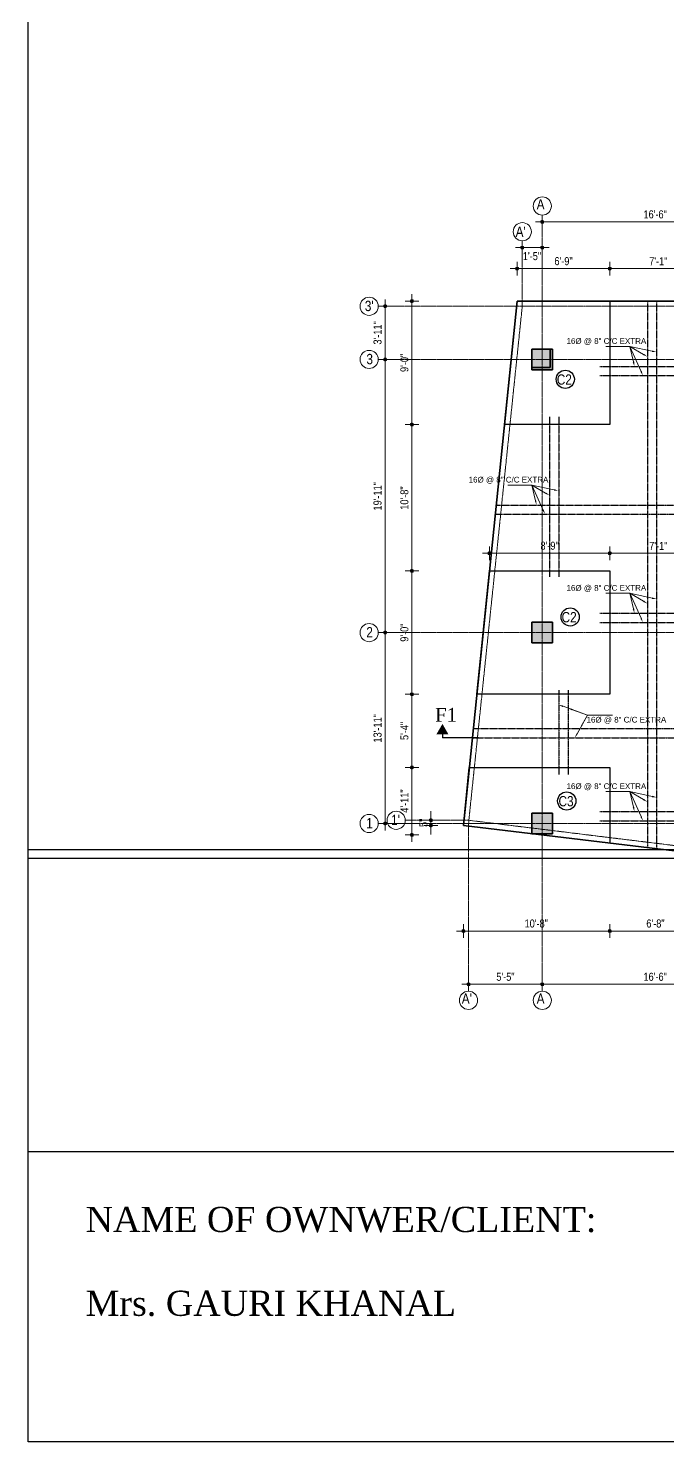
# Model space of a CAD drawing. Header units: inches. Extents: x 57837 to 133168, y 6972 to 27776.
# Drawn here: x 58634 to 59194, y 15631 to 16868 of the extents above; entities that cross this region are included whole.
import ezdxf

# ---------------------------------------------------------------- set-up
doc = ezdxf.new("R2010")
doc.units = ezdxf.units.IN
doc.header["$MEASUREMENT"] = 0
doc.linetypes.add('CENTER', pattern=[2, 1.25, -0.25, 0.25, -0.25])
doc.linetypes.add('CENTER2', pattern=[1.125, 0.75, -0.125, 0.125, -0.125])
for name, color, linetype, lineweight in [('0.15L', 210, 'Continuous', 15), ('CENTER', 9, 'CENTER', 5), ('col', 20, 'Continuous', 35), ('DIM', 2, 'Continuous', 13), ('rod position', 1, 'Continuous', 30)]:
    doc.layers.add(name, color=color, linetype=linetype, lineweight=lineweight)
doc.layers.add('LINE', color=3, linetype='Continuous')
doc.layers.add('text', color=255, linetype='Continuous')
doc.styles.add('Arial', font='arial.ttf', dxfattribs={"height": 6.5})
doc.styles.get("Standard").update_dxf_attribs({"font": 'ARIALN.TTF', "height": 7})
doc.styles.add('style1', font='times.ttf', dxfattribs={"height": 8})

msp = doc.modelspace()

# ---------------------------------------------------------------- hatches: boundary and pattern name
at = {"lineweight": 13}
h = msp.add_hatch(color=256, dxfattribs=at)
edge = h.paths.add_edge_path()
edge.add_arc((59084, 16698.3), 1.42, 0, 360)
h = msp.add_hatch(color=256, dxfattribs=at)
edge = h.paths.add_edge_path()
edge.add_arc((59066.5, 16675.8), 1.42, 0, 360)
h = msp.add_hatch(color=256, dxfattribs=at)
edge = h.paths.add_edge_path()
edge.add_arc((59084, 16675.8), 1.42, 0, 360)
h = msp.add_hatch(color=256, dxfattribs=at)
edge = h.paths.add_edge_path()
edge.add_arc((59062, 16657.4), 1.42, 0, 360)
h = msp.add_hatch(color=256, dxfattribs=at)
edge = h.paths.add_edge_path()
edge.add_arc((59143, 16657.4), 1.42, 0, 360)
h = msp.add_hatch(color=256, dxfattribs=at)
edge = h.paths.add_edge_path()
edge.add_arc((59143, 16657.4), 1.42, 0, 360)
h = msp.add_hatch(color=256, dxfattribs=at)
edge = h.paths.add_edge_path()
edge.add_arc((58946.6, 16624.5), 1.42, 0, 360)
h = msp.add_hatch(color=256, dxfattribs=at)
edge = h.paths.add_edge_path()
edge.add_arc((58970, 16629), 1.42, 0, 360)
h = msp.add_hatch(color=256, dxfattribs=at)
edge = h.paths.add_edge_path()
edge.add_arc((58946.6, 16578), 1.42, 0, 360)
h = msp.add_hatch(color=256, dxfattribs=at)
edge = h.paths.add_edge_path()
edge.add_arc((58946.6, 16578), 1.42, 0, 360)
h = msp.add_hatch(color=256, dxfattribs=at)
edge = h.paths.add_edge_path()
edge.add_arc((58970, 16521), 1.42, 0, 360)
h = msp.add_hatch(color=256, dxfattribs=at)
edge = h.paths.add_edge_path()
edge.add_arc((58970, 16521), 1.42, 0, 360)
h = msp.add_hatch(color=256, dxfattribs=at)
edge = h.paths.add_edge_path()
edge.add_arc((59037.8, 16408.4), 1.42, 0, 360)
h = msp.add_hatch(color=256, dxfattribs=at)
edge = h.paths.add_edge_path()
edge.add_arc((59143, 16408.4), 1.42, 0, 360)
h = msp.add_hatch(color=256, dxfattribs=at)
edge = h.paths.add_edge_path()
edge.add_arc((59143, 16408.4), 1.42, 0, 360)
h = msp.add_hatch(color=256, dxfattribs=at)
edge = h.paths.add_edge_path()
edge.add_arc((58970, 16393), 1.42, 0, 360)
h = msp.add_hatch(color=256, dxfattribs=at)
edge = h.paths.add_edge_path()
edge.add_arc((58970, 16393), 1.42, 0, 360)
h = msp.add_hatch(color=256, dxfattribs=at)
edge = h.paths.add_edge_path()
edge.add_arc((58946.6, 16339), 1.42, 0, 360)
h = msp.add_hatch(color=256, dxfattribs=at)
edge = h.paths.add_edge_path()
edge.add_arc((58946.6, 16339), 1.42, 0, 360)
h = msp.add_hatch(color=256, dxfattribs=at)
edge = h.paths.add_edge_path()
edge.add_arc((58970, 16285), 1.42, 0, 360)
h = msp.add_hatch(color=256, dxfattribs=at)
edge = h.paths.add_edge_path()
edge.add_arc((58970, 16285), 1.42, 0, 360)
h = msp.add_hatch(color=256, dxfattribs=at)
edge = h.paths.add_edge_path()
edge.add_arc((58970, 16221), 1.42, 0, 360)
h = msp.add_hatch(color=256, dxfattribs=at)
edge = h.paths.add_edge_path()
edge.add_arc((58970, 16221), 1.42, 0, 360)
h = msp.add_hatch(color=256, dxfattribs=at)
edge = h.paths.add_edge_path()
edge.add_arc((58986.6, 16174.8), 1.42, 0, 360)
h = msp.add_hatch(color=256, dxfattribs=at)
edge = h.paths.add_edge_path()
edge.add_arc((58946.6, 16172), 1.42, 0, 360)
h = msp.add_hatch(color=256, dxfattribs=at)
edge = h.paths.add_edge_path()
edge.add_arc((58970, 16162), 1.42, 0, 360)
h = msp.add_hatch(color=256, dxfattribs=at)
edge = h.paths.add_edge_path()
edge.add_arc((58986.6, 16170.3), 1.42, 0, 360)
h = msp.add_hatch(color=256, dxfattribs=at)
edge = h.paths.add_edge_path()
edge.add_arc((59015, 16077.9), 1.42, 0, 360)
h = msp.add_hatch(color=256, dxfattribs=at)
edge = h.paths.add_edge_path()
edge.add_arc((59143, 16077.9), 1.42, 0, 360)
h = msp.add_hatch(color=256, dxfattribs=at)
edge = h.paths.add_edge_path()
edge.add_arc((59143, 16077.9), 1.42, 0, 360)
h = msp.add_hatch(color=256, dxfattribs=at)
edge = h.paths.add_edge_path()
edge.add_arc((59019.5, 16031.3), 1.42, 0, 360)
h = msp.add_hatch(color=256, dxfattribs=at)
edge = h.paths.add_edge_path()
edge.add_arc((59084, 16031.3), 1.42, 0, 360)
h = msp.add_hatch(color=256, dxfattribs=at)
edge = h.paths.add_edge_path()
edge.add_arc((59084, 16031.3), 1.42, 0, 360)
at = {"layer": 'col'}
h = msp.add_hatch(color=256, dxfattribs=at)
h.paths.add_polyline_path([(59273, 16569), (59291, 16569), (59291, 16587), (59273, 16587)])
h.paths.add_polyline_path([(59273, 16163), (59291, 16163), (59291, 16181), (59273, 16181)])
h.paths.add_polyline_path([(59075, 16163), (59093, 16163), (59093, 16181), (59075, 16181)])
h.paths.add_polyline_path([(59075, 16569), (59093, 16569), (59093, 16587), (59075, 16587)])
h.paths.add_polyline_path([(59075, 16330), (59093, 16330), (59093, 16348), (59075, 16348)])
h.paths.add_polyline_path([(59273, 16330), (59291, 16330), (59291, 16348), (59273, 16348)])
h.paths.add_polyline_path([(59662.8, 16163), (59680.8, 16163), (59680.8, 16181), (59662.8, 16181)])
h.paths.add_polyline_path([(59679, 16330), (59697, 16330), (59697, 16348), (59679, 16348)])
h.paths.add_polyline_path([(59471.2, 16163), (59489.2, 16163), (59489.2, 16181), (59471.2, 16181)])
h.paths.add_polyline_path([(59471.2, 16330), (59489.2, 16330), (59489.2, 16348), (59471.2, 16348)])
h.paths.add_polyline_path([(59702.2, 16569), (59720.2, 16569), (59720.2, 16587), (59702.2, 16587)])
h.paths.add_polyline_path([(59547.2, 16569), (59565.2, 16569), (59565.2, 16587), (59547.2, 16587)])
h.paths.add_polyline_path([(59471.2, 16569), (59489.2, 16569), (59489.2, 16587), (59471.2, 16587)])

# ---------------------------------------------------------------- linework, layer by layer
at = {"color": 1}
for p, q in [((58634.5, 15631.1), (58634.5, 17738.5)), ((61514.5, 15631.1), (58634.5, 15631.1))]:
    msp.add_line(p, q, dxfattribs=at)
at = {"lineweight": 13}
for p, q in [((59090, 16698.3), (59078, 16698.3)), ((59084, 16692.3), (59084, 16704.3)), ((59072.5, 16675.8), (59060.5, 16675.8)), ((59066.5, 16669.8), (59066.5, 16681.8)), ((59078, 16675.8), (59090, 16675.8)), ((59084, 16681.8), (59084, 16669.8)), ((59068, 16657.4), (59056, 16657.4)), ((59062, 16651.4), (59062, 16663.4)), ((59149, 16657.4), (59137, 16657.4)), ((59137, 16657.4), (59149, 16657.4)), ((59143, 16651.4), (59143, 16663.4)), ((59143, 16663.4), (59143, 16651.4)), ((58970, 16623), (58970, 16635)), ((58940.6, 16624.5), (58952.6, 16624.5)), ((58946.6, 16618.5), (58946.6, 16630.5)), ((58964, 16629), (58976, 16629)), ((58946.6, 16584), (58946.6, 16572)), ((58946.6, 16572), (58946.6, 16584)), ((58952.6, 16578), (58940.6, 16578)), ((58940.6, 16578), (58952.6, 16578)), ((58970, 16527), (58970, 16515)), ((58970, 16515), (58970, 16527)), ((58976, 16521), (58964, 16521)), ((58964, 16521), (58976, 16521)), ((59037.8, 16402.4), (59037.8, 16414.4)), ((59143, 16414.4), (59143, 16402.4)), ((59143, 16402.4), (59143, 16414.4)), ((58970, 16387), (58970, 16399)), ((58970, 16399), (58970, 16387)), ((59043.8, 16408.4), (59031.8, 16408.4)), ((59137, 16408.4), (59149, 16408.4)), ((59149, 16408.4), (59137, 16408.4)), ((58964, 16393), (58976, 16393)), ((58976, 16393), (58964, 16393)), ((58940.6, 16339), (58952.6, 16339)), ((58952.6, 16339), (58940.6, 16339)), ((58946.6, 16333), (58946.6, 16345)), ((58946.6, 16345), (58946.6, 16333)), ((58970, 16291), (58970, 16279)), ((58970, 16279), (58970, 16291)), ((58976, 16285), (58964, 16285)), ((58964, 16285), (58976, 16285)), ((58970, 16227), (58970, 16215)), ((58970, 16215), (58970, 16227)), ((58976, 16221), (58964, 16221)), ((58964, 16221), (58976, 16221)), ((58946.6, 16178), (58946.6, 16166)), ((58986.6, 16180.8), (58986.6, 16168.8)), ((58986.6, 16164.3), (58986.6, 16176.3)), ((58952.6, 16172), (58940.6, 16172)), ((58970, 16168), (58970, 16156)), ((58992.6, 16174.8), (58980.6, 16174.8)), ((58980.6, 16170.3), (58992.6, 16170.3)), ((58976, 16162), (58964, 16162)), ((59021, 16077.9), (59009, 16077.9)), ((59015, 16071.9), (59015, 16083.9)), ((59149, 16077.9), (59137, 16077.9)), ((59137, 16077.9), (59149, 16077.9)), ((59143, 16071.9), (59143, 16083.9)), ((59143, 16083.9), (59143, 16071.9)), ((59025.5, 16031.3), (59013.5, 16031.3)), ((59019.5, 16025.3), (59019.5, 16037.3)), ((59090, 16031.3), (59078, 16031.3)), ((59078, 16031.3), (59090, 16031.3)), ((59084, 16025.3), (59084, 16037.3)), ((59084, 16037.3), (59084, 16025.3))]:
    msp.add_line(p, q, dxfattribs=at)
at = {"color": 6}
for p, q in [((59050.9, 16521), (59062, 16629)), ((59062, 16629), (59143, 16629)), ((59143, 16629), (59143, 16521)), ((59143, 16521), (59050.9, 16521)), ((59026.7, 16285), (59037.8, 16393)), ((59037.8, 16393), (59143, 16393)), ((59143, 16393), (59143, 16285)), ((59143, 16285), (59026.7, 16285)), ((59015, 16170.3), (59020.1, 16221)), ((59020.1, 16221), (59143, 16221)), ((59143, 16221), (59143, 16154.8)), ((59143, 16154.8), (59015, 16170.3))]:
    msp.add_line(p, q, dxfattribs=at)
for p, q in [((58634.5, 16149.3), (61514.5, 16149.3)), ((58634.5, 16149.3), (61514.5, 16149.3)), ((58634.5, 16141.6), (61514.5, 16141.6)), ((60290.4, 15884.7), (58634.5, 15884.7))]:
    msp.add_line(p, q)
at = {"lineweight": 13}
for centre in [(59084, 16698.3), (59066.5, 16675.8), (59084, 16675.8), (59062, 16657.4), (59143, 16657.4), (59143, 16657.4), (58946.6, 16624.5), (58970, 16629), (58946.6, 16578), (58946.6, 16578), (58970, 16521), (58970, 16521), (59037.8, 16408.4), (59143, 16408.4), (59143, 16408.4), (58970, 16393), (58970, 16393), (58946.6, 16339), (58946.6, 16339), (58970, 16285), (58970, 16285), (58970, 16221), (58970, 16221), (58986.6, 16174.8), (58946.6, 16172), (58970, 16162), (58986.6, 16170.3), (59015, 16077.9), (59143, 16077.9), (59143, 16077.9), (59019.5, 16031.3), (59084, 16031.3), (59084, 16031.3)]:
    msp.add_circle(centre, 1.42, dxfattribs=at)
at = {"layer": '0.15L', "lineweight": 18}
for centre in [(59084, 16712.2), (59066.5, 16689.7), (58932.6, 16624.5), (58932.6, 16578), (58932.6, 16339), (58932.6, 16172), (58956.2, 16174.8), (59019.5, 16017.3), (59084, 16017.3)]:
    msp.add_circle(centre, 7.95, dxfattribs=at)
at = {"layer": 'CENTER'}
for p, q in [((59084, 16698.3), (59084, 16031.3)), ((59799.4, 16578), (58946.6, 16578)), ((59799.4, 16339), (58946.6, 16339)), ((59799.4, 16172), (58946.6, 16172))]:
    msp.add_line(p, q, dxfattribs=at)
at = {"layer": 'CENTER', "color": 8, "true_color": 0x707070}
for p, q in [((59066.5, 16624.5), (59066.5, 16681.8)), ((59799.4, 16624.5), (58946.6, 16624.5)), ((59019.5, 16172), (59066.5, 16624.5)), ((58964.1, 16174.8), (59019.7, 16174.8)), ((59019.5, 16025.3), (59019.5, 16172)), ((59019.7, 16174.8), (59669.3, 16095))]:
    msp.add_line(p, q, dxfattribs=at)
at = {"layer": 'col'}
for p, q in [((59062, 16629), (59015, 16170.3)), ((59725.8, 16629), (59062, 16629)), ((59093, 16587), (59075, 16587)), ((59075, 16587), (59075, 16569)), ((59091, 16587), (59075, 16587)), ((59075, 16587), (59075, 16571)), ((59091, 16571), (59091, 16587)), ((59093, 16569), (59093, 16587)), ((59075, 16571), (59091, 16571)), ((59075, 16569), (59093, 16569)), ((59093, 16348), (59075, 16348)), ((59075, 16348), (59075, 16330)), ((59093, 16330), (59093, 16348)), ((59075, 16330), (59093, 16330)), ((59093, 16181), (59075, 16181)), ((59075, 16181), (59075, 16163)), ((59093, 16163), (59093, 16181)), ((59015, 16170.3), (59673.8, 16090.5)), ((59075, 16163), (59093, 16163))]:
    msp.add_line(p, q, dxfattribs=at)
at = {"layer": 'DIM'}
for p, q in [((59088, 16698.3), (59278, 16698.3)), ((59080, 16675.8), (59070.5, 16675.8)), ((59139, 16657.4), (59066, 16657.4)), ((59224, 16657.4), (59147, 16657.4)), ((58946.6, 16582), (58946.6, 16620.5)), ((58970, 16625), (58970, 16525)), ((58946.6, 16574), (58946.6, 16343)), ((58970, 16397), (58970, 16517)), ((59041.8, 16408.4), (59139, 16408.4)), ((59147, 16408.4), (59224, 16408.4)), ((58970, 16389), (58970, 16289)), ((58946.6, 16176), (58946.6, 16335)), ((58970, 16281), (58970, 16225)), ((58970, 16217), (58970, 16166)), ((58986.6, 16178.8), (58986.6, 16182.8)), ((58986.6, 16170.3), (58986.6, 16174.8)), ((58986.6, 16166.3), (58986.6, 16162.3)), ((59139, 16077.9), (59019, 16077.9)), ((59219, 16077.9), (59147, 16077.9)), ((59080, 16031.3), (59023.5, 16031.3)), ((59088, 16031.3), (59278, 16031.3))]:
    msp.add_line(p, q, dxfattribs=at)
at = {"layer": 'DIM', "lineweight": 13}
for p, q in [((59160.6, 16589.4), (59139.6, 16589.4)), ((59160.6, 16589.4), (59139.6, 16589.4)), ((59160.6, 16589.4), (59139.6, 16589.4)), ((59160.6, 16589.4), (59139.6, 16589.4)), ((59170.4, 16567.5), (59160.6, 16589.4)), ((59180.1, 16585.2), (59160.6, 16589.4)), ((59163.7, 16575.8), (59160.6, 16589.4)), ((59172.6, 16582.4), (59160.6, 16589.4)), ((59075, 16468), (59054, 16468)), ((59075, 16468), (59054, 16468)), ((59075, 16468), (59054, 16468)), ((59075, 16468), (59054, 16468)), ((59084.8, 16446.2), (59075, 16468)), ((59094.5, 16463.8), (59075, 16468)), ((59078.1, 16454.4), (59075, 16468)), ((59086.9, 16461), (59075, 16468)), ((59160.6, 16373.4), (59139.6, 16373.4)), ((59160.6, 16373.4), (59139.6, 16373.4)), ((59160.6, 16373.4), (59139.6, 16373.4)), ((59160.6, 16373.4), (59139.6, 16373.4)), ((59170.4, 16351.5), (59160.6, 16373.4)), ((59180.1, 16369.2), (59160.6, 16373.4)), ((59163.7, 16359.8), (59160.6, 16373.4)), ((59172.6, 16366.4), (59160.6, 16373.4)), ((59102.3, 16274.5), (59123.5, 16266.7)), ((59110.3, 16271.5), (59123.5, 16266.7)), ((59114.5, 16250.5), (59123.5, 16266.7)), ((59119, 16258.5), (59123.5, 16266.7)), ((59123.5, 16266.7), (59145.5, 16266.7)), ((59123.5, 16266.7), (59145.5, 16266.7)), ((59123.5, 16266.7), (59145.5, 16266.7)), ((59123.5, 16266.7), (59145.5, 16266.7)), ((59160.6, 16199.9), (59139.6, 16199.9)), ((59160.6, 16199.9), (59139.6, 16199.9)), ((59160.6, 16199.9), (59139.6, 16199.9)), ((59160.6, 16199.9), (59139.6, 16199.9)), ((59170.4, 16178), (59160.6, 16199.9)), ((59180.1, 16195.7), (59160.6, 16199.9)), ((59163.7, 16186.3), (59160.6, 16199.9)), ((59172.6, 16192.9), (59160.6, 16199.9))]:
    msp.add_line(p, q, dxfattribs=at)
for points in [[(59172.9, 16583), (59176, 16580.4), (59172.2, 16581.8)], [(59180.2, 16585.8), (59184, 16584.4), (59180, 16584.5)], [(59164.4, 16575.9), (59164.6, 16571.9), (59163.1, 16575.6)], [(59171, 16567.8), (59172, 16563.9), (59169.8, 16567.2)], [(59087.3, 16461.6), (59090.4, 16459), (59086.6, 16460.5)], [(59094.6, 16464.5), (59098.4, 16463), (59094.3, 16463.2)], [(59078.8, 16454.6), (59079, 16450.5), (59077.5, 16454.3)], [(59085.4, 16446.4), (59086.4, 16442.5), (59084.2, 16445.9)], [(59172.9, 16367), (59176, 16364.4), (59172.2, 16365.8)], [(59180.2, 16369.8), (59184, 16368.4), (59180, 16368.5)], [(59164.4, 16359.9), (59164.6, 16355.9), (59163.1, 16359.6)], [(59171, 16351.8), (59172, 16347.9), (59169.8, 16351.2)], [(59102, 16273.8), (59098.5, 16275.9), (59102.5, 16275.1)], [(59110, 16270.9), (59106.5, 16272.9), (59110.5, 16272.2)], [(59115, 16250.2), (59112.5, 16247), (59113.9, 16250.8)], [(59119.5, 16258.2), (59117, 16255), (59118.4, 16258.8)], [(59172.9, 16193.5), (59176, 16190.9), (59172.2, 16192.3)], [(59180.2, 16196.3), (59184, 16194.9), (59180, 16195)], [(59164.4, 16186.4), (59164.6, 16182.4), (59163.1, 16186.1)], [(59171, 16178.3), (59172, 16174.4), (59169.8, 16177.7)]]:
    msp.add_solid(points, dxfattribs=at)
at = {"layer": 'DIM'}
msp.add_solid([(58991.4, 16250), (58996.7, 16259.1), (59001.9, 16250)], dxfattribs=at)
at = {"layer": 'LINE'}
for p in [(58996.7, 16250), (59028.2, 16247)]:
    msp.add_line(p, (58996.7, 16247), dxfattribs=at)
at = {"layer": 'rod position', "color": 6, "linetype": 'CENTER2'}
for p, q in [((59176, 16627.9), (59176, 16151.9)), ((59184, 16627.9), (59184, 16150.9)), ((59134.3, 16571.9), (59237.8, 16571.9)), ((59134.3, 16563.9), (59237.8, 16563.9)), ((59090.4, 16527.9), (59090.4, 16387.7)), ((59098.4, 16527.9), (59098.4, 16387.7)), ((59044, 16450.5), (59708, 16450.5)), ((59043.5, 16442.5), (59706.5, 16442.5)), ((59134.3, 16355.9), (59237.8, 16355.9)), ((59134.3, 16347.9), (59237.8, 16347.9)), ((59098.5, 16288.6), (59098.5, 16214.6)), ((59106.5, 16288.6), (59106.5, 16214.6)), ((59024.5, 16255), (59688.5, 16255)), ((59023.5, 16247), (59687.5, 16247)), ((59134.3, 16182.4), (59237.8, 16182.4)), ((59134.3, 16174.4), (59237.8, 16174.4))]:
    msp.add_line(p, q, dxfattribs=at)
at = {"layer": 'text', "color": 3}
for centre in [(59104.1, 16560.6), (59108.4, 16352.7), (59105.4, 16191.7)]:
    msp.add_circle(centre, 7.96, dxfattribs=at)

# ---------------------------------------------------------------- texts
at = {"insert": (58684.6, 15836.6), "char_height": 22, "width": 678.268, "attachment_point": 1}
msp.add_mtext('{\\fTimes New Roman|b0|i0|c0|p18;NAME OF OWNWER/CLIENT:\\P\\PMrs. GAURI KHANAL}', dxfattribs=at)
at = {"layer": 'DIM'}
for s, p in [('16\'-6"', (59172.5, 16701.4)), ('1\'-5"', (59067, 16664.9)), ('6\'-9"', (59094.6, 16660.5)), ('7\'-1"', (59177.5, 16660.4)), ('8\'-9"', (59082.4, 16411.5)), ('7\'-1"', (59177.5, 16411.4)), ('10\'-8"', (59068.5, 16081)), ('6\'-8"', (59175, 16081)), ('5\'-5"', (59043.8, 16034.4)), ('16\'-6"', (59172.5, 16034.4))]:
    msp.add_text(s, height=7, dxfattribs=at).set_placement(p)
for s, p in [('3\'-11"', (58943.4, 16591)), ('9\'-0"', (58966.9, 16567)), ('19\'-11"', (58943.4, 16445.8)), ('10\'-8"', (58966.9, 16446.5)), ('9\'-0"', (58966.9, 16331)), ('13\'-11"', (58943.4, 16242.8)), ('5\'-4"', (58966.9, 16245)), ('4\'-11"', (58967, 16181.4)), ('5"', (58983.5, 16168.9))]:
    msp.add_text(s, height=7, rotation=90, dxfattribs=at).set_placement(p)
at = {"layer": 'text'}
for s, p in [('A', (59079.1, 16709.2)), ("A'", (59060.7, 16685.2)), ("3'", (58928.8, 16620.3)), ('3', (58930.2, 16573.8)), ('2', (58930.1, 16334.8)), ('1', (58930, 16167.8)), ("1'", (58951.8, 16170.6)), ("A'", (59013.6, 16014.3)), ('A', (59079.1, 16014.3))]:
    msp.add_text(s, height=9, dxfattribs=at).set_placement(p)
at = {"layer": 'text', "color": 3, "style": 'Arial'}
for p in [(59105.2, 16591.6), (59019.6, 16470.3), (59105.2, 16375.6), (59122.7, 16260.3), (59105.2, 16202.1)]:
    msp.add_text('16Ø @ 8" C/C EXTRA', height=5, rotation=360, dxfattribs=at).set_placement(p)
at = {"layer": 'text', "color": 3}
for s, p in [('C2', (59096.7, 16555.9)), ('C2', (59100.9, 16348)), ('C3', (59098.2, 16187))]:
    msp.add_text(s, height=9, dxfattribs=at).set_placement(p)
at = {"layer": 'text', "style": 'style1'}
msp.add_text('F1', height=12, dxfattribs=at).set_placement((58990.3, 16261.1))

doc.saveas('drawing.dxf')
